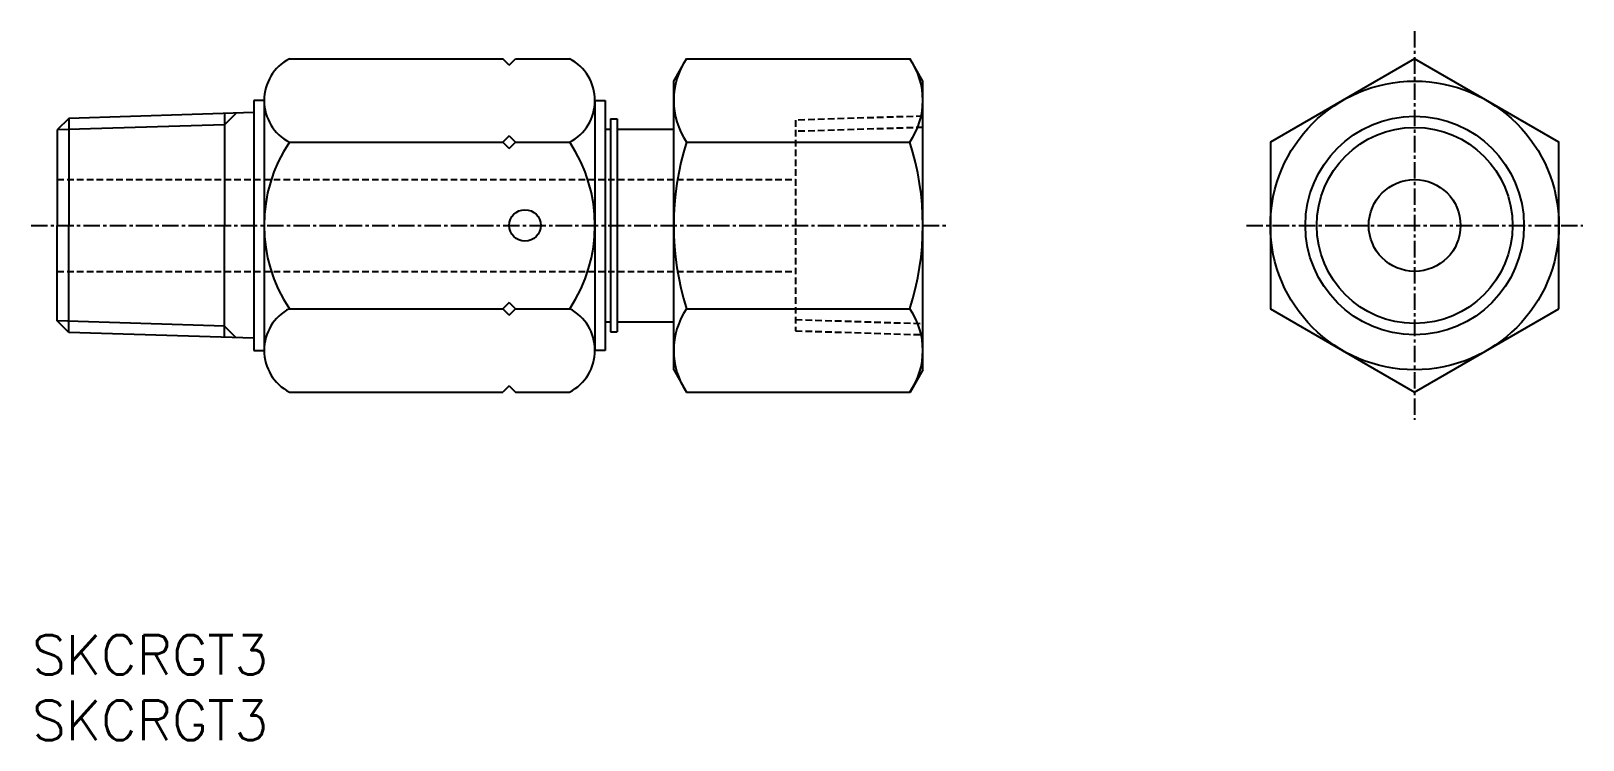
# Model space of a CAD drawing. Extents: x 87 to 205, y 76 to 130.
import ezdxf
from ezdxf.enums import TextEntityAlignment as Align

# ---------------------------------------------------------------- set-up
doc = ezdxf.new("R2010")
doc.units = 0
doc.linetypes.add('CENTER', pattern=[2, 1.25, -0.25, 0.25, -0.25])
doc.linetypes.add('DASHED', pattern=[0.75, 0.5, -0.25])
doc.layers.get('0').update_dxf_attribs({"linetype": 'CONTINUOUS'})
doc.layers.add('CENTER', color=1, linetype='CENTER')
doc.styles.get("Standard").update_dxf_attribs({"font": 'txt.shx', "bigfont": 'extfont.shx'})

msp = doc.modelspace()

# ---------------------------------------------------------------- linework, layer by layer
for p, q in [((106.32, 127.68), (122.6, 127.68)), ((123.08, 127.2), (122.6, 127.68)), ((123.08, 127.2), (123.56, 127.68)), ((123.56, 127.68), (127.69, 127.68)), ((103.62, 124.5), (103.62, 105.46)), ((104.39, 124.5), (103.62, 124.5)), ((104.39, 124.5), (104.39, 105.46)), ((129.62, 124.5), (129.62, 105.46)), ((129.62, 124.5), (130.39, 124.5)), ((130.39, 124.5), (130.39, 105.46)), ((89.5, 123.14), (88.62, 122.26)), ((103.62, 123.58), (89.5, 123.14)), ((89.5, 123.14), (89.5, 114.98)), ((101.37, 123.51), (101.37, 114.98)), ((130.8, 123.1), (130.8, 106.86)), ((130.8, 123.1), (131.3, 123.1)), ((131.3, 123.1), (131.3, 106.86)), ((88.62, 122.26), (88.62, 114.98)), ((130.39, 122.33), (130.8, 122.33)), ((131.3, 122.33), (135.62, 122.33)), ((106.32, 121.33), (122.6, 121.33)), ((123.08, 121.81), (122.6, 121.33)), ((123.08, 120.85), (122.6, 121.33)), ((123.08, 121.81), (123.56, 121.33)), ((123.08, 120.85), (123.56, 121.33)), ((123.56, 121.33), (127.69, 121.33)), ((88.62, 107.7), (88.62, 114.98)), ((89.5, 106.82), (89.5, 114.98)), ((101.37, 106.45), (101.37, 114.98)), ((123.08, 109.11), (122.6, 108.63)), ((123.08, 109.11), (123.56, 108.63)), ((89.5, 106.82), (88.62, 107.7)), ((106.32, 108.63), (122.6, 108.63)), ((123.08, 108.15), (122.6, 108.63)), ((123.08, 108.15), (123.56, 108.63)), ((123.56, 108.63), (127.69, 108.63)), ((103.62, 106.38), (89.5, 106.82)), ((130.39, 107.63), (130.8, 107.63)), ((130.8, 106.86), (131.3, 106.86)), ((131.3, 107.63), (135.62, 107.63)), ((103.62, 105.46), (104.39, 105.46)), ((130.39, 105.46), (129.62, 105.46)), ((106.32, 102.28), (122.6, 102.28)), ((123.08, 102.76), (122.6, 102.28)), ((123.08, 102.76), (123.56, 102.28)), ((123.56, 102.28), (127.69, 102.28))]:
    msp.add_line(p, q)
at = {"color": 7, "linetype": 'CONTINUOUS'}
for p, q in [((135.62, 125.98), (136.6, 127.68)), ((136.6, 127.68), (153.64, 127.68)), ((154.62, 125.98), (153.64, 127.68)), ((135.62, 103.98), (135.62, 125.98)), ((154.62, 103.98), (154.62, 125.98)), ((136.6, 121.33), (153.64, 121.33)), ((136.6, 108.63), (153.64, 108.63)), ((135.62, 103.98), (136.6, 102.28)), ((154.62, 103.98), (153.64, 102.28)), ((136.6, 102.28), (153.64, 102.28))]:
    msp.add_line(p, q, dxfattribs=at)
at = {"color": 3}
for p, q in [((102.25, 123.54), (101.37, 122.65)), ((101.37, 122.65), (88.62, 122.26)), ((101.37, 107.3), (88.62, 107.7)), ((102.25, 106.42), (101.37, 107.3))]:
    msp.add_line(p, q, dxfattribs=at)
at = {"color": 3, "linetype": 'DASHED'}
for p, q in [((154.62, 123.31), (144.92, 123.01)), ((144.92, 123.01), (144.92, 106.95)), ((154.62, 122.45), (144.92, 122.15)), ((88.62, 118.48), (144.92, 118.48)), ((88.62, 111.48), (144.92, 111.48)), ((144.92, 107.81), (154.62, 107.5)), ((144.92, 106.95), (154.62, 106.65))]:
    msp.add_line(p, q, dxfattribs=at)
at = {"color": 7, "linetype": 'CONTINUOUS'}
msp.add_lwpolyline([(203.12, 108.63), (203.12, 121.33), (192.12, 127.68), (181.12, 121.33), (181.12, 108.63), (192.12, 102.28)], close=True, dxfattribs=at)
for radius in [11, 7.47, 3.5]:
    msp.add_circle((192.12, 114.98), radius, dxfattribs=at)
at = {"color": 3, "linetype": 'CONTINUOUS'}
msp.add_circle((192.12, 114.98), 8.33, dxfattribs=at)
msp.add_circle((124.28, 114.98), 1.2)
for centre, radius, start, end in [((107.97, 124.5), 3.58, 117.4231, 242.5769), ((126.04, 124.5), 3.58, 297.4231, 62.5769), ((115.8, 114.98), 11.41, 146.1954, 213.8046), ((118.21, 114.98), 11.41, 326.1954, 33.8046), ((107.97, 105.46), 3.58, 117.4231, 242.5769), ((126.04, 105.46), 3.58, 297.4231, 62.5769)]:
    msp.add_arc(centre, radius, start, end)
at = {"color": 7, "linetype": 'CONTINUOUS'}
for centre, radius, start, end in [((141.24, 124.51), 5.62, 145.6158, 214.3842), ((149, 124.51), 5.62, 325.6158, 34.3842), ((156.64, 114.98), 21.02, 162.4121, 197.5879), ((133.6, 114.98), 21.02, 342.4121, 17.5879), ((141.24, 105.45), 5.62, 145.6158, 214.3842), ((149, 105.45), 5.62, 325.6158, 34.3842)]:
    msp.add_arc(centre, radius, start, end, dxfattribs=at)
at = {"layer": 'CENTER', "color": 1, "linetype": 'CENTER'}
for p, q in [((192.12, 129.8), (192.12, 100.16)), ((86.62, 114.98), (156.62, 114.98)), ((179.29, 114.98), (204.95, 114.98))]:
    msp.add_line(p, q, dxfattribs=at)

# ---------------------------------------------------------------- texts
at = {"color": 7, "linetype": 'CONTINUOUS'}
for p in [(86.7, 82.26), (86.7, 77.26)]:
    msp.add_text('SKCRGT3', height=3, dxfattribs=at).set_placement(p, align=Align.MIDDLE_LEFT)

doc.saveas('drawing.dxf')
